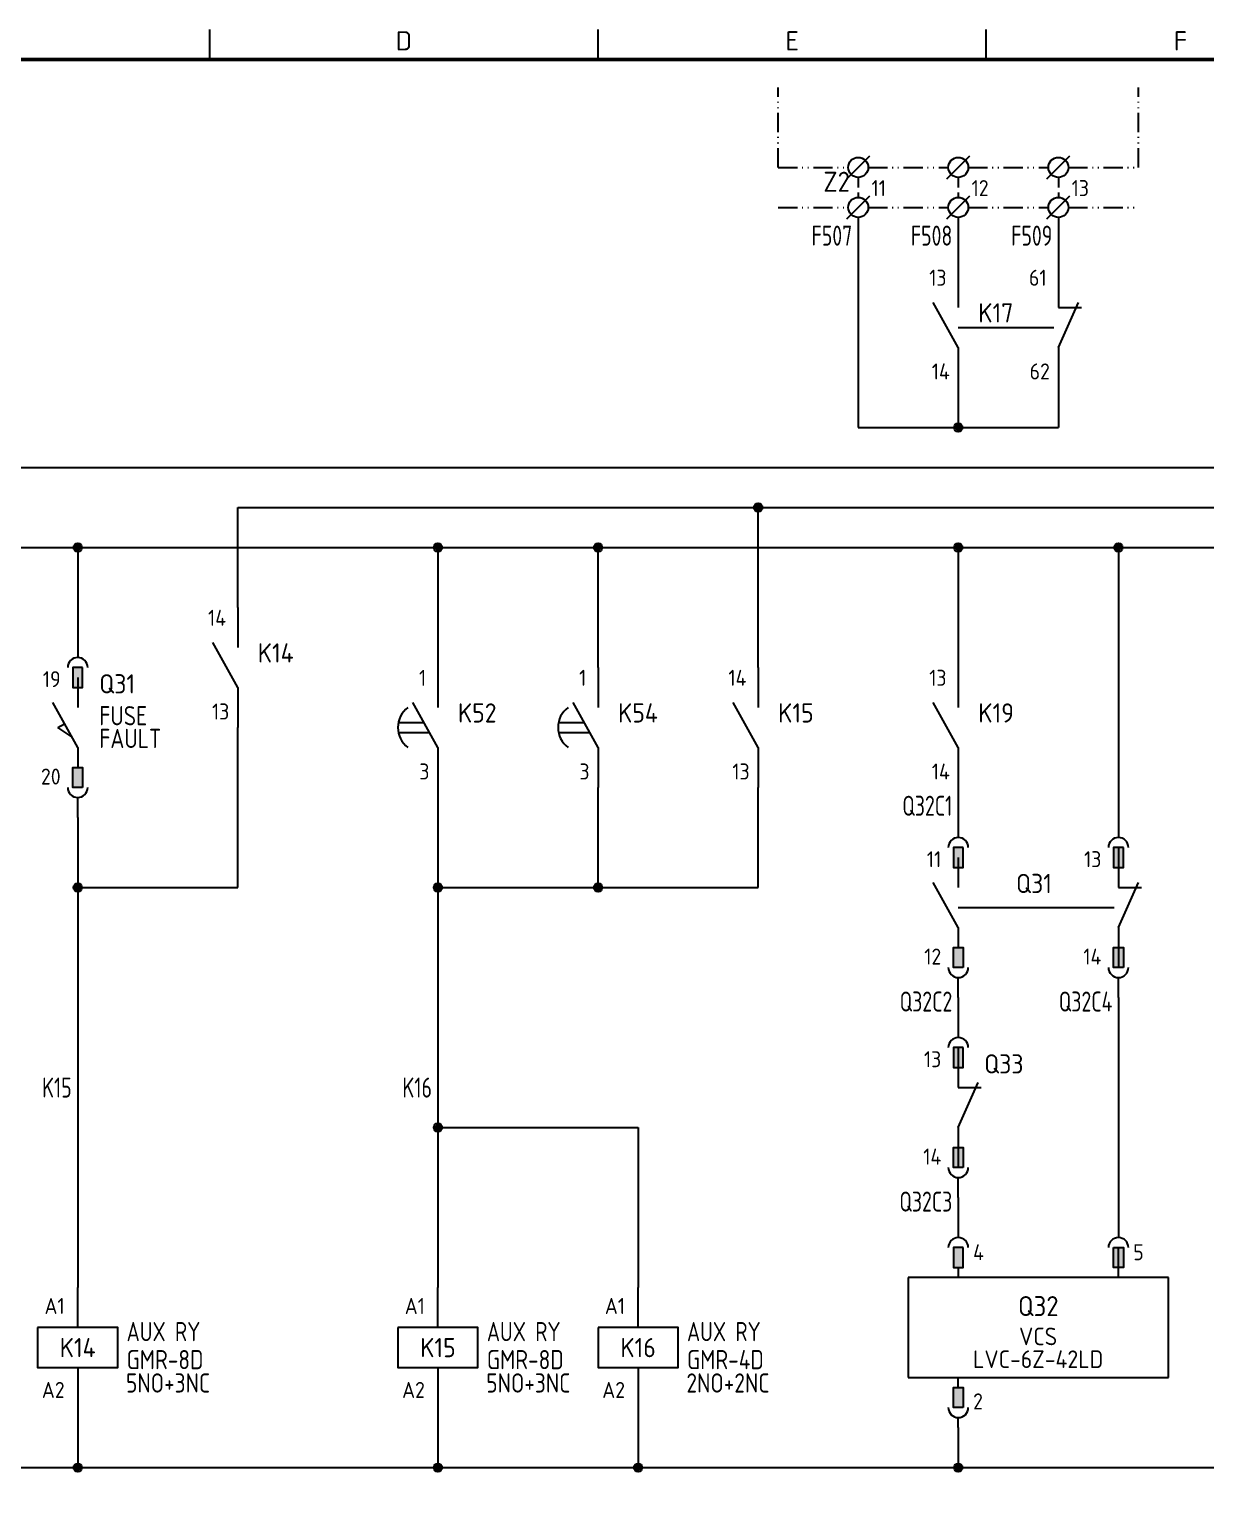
# Model space of a CAD drawing. Extents: x 0 to 556, y 1 to 306.
# Drawn here: x 139 to 285.9, y 103.8 to 287.2 of the extents above; entities that cross this region are included whole.
import ezdxf
from ezdxf.enums import TextEntityAlignment as Align

# ---------------------------------------------------------------- set-up
doc = ezdxf.new("R2010")
doc.units = 0
doc.linetypes.add('ACAD_ISO12W100', pattern=[21, 12, -3, 0, -3, 0, -3])
doc.linetypes.add('HIDDEN', pattern=[0.375, 0.25, -0.125])
for name, color, linetype in [('LINK', 7, 'Continuous'), ('MISC', 7, 'Continuous'), ('Sheet Line', 3, 'Continuous'), ('Sheet Text', 2, 'Continuous'), ('SYMS', 7, 'Continuous'), ('TAGS', 7, 'Continuous'), ('TERMS', 7, 'Continuous'), ('WIRE_YELLOW', 2, 'Continuous'), ('WIREFIXED', 7, 'Continuous')]:
    doc.layers.add(name, color=color, linetype=linetype)
doc.layers.add('Sheet Out Line', color=2, linetype='Continuous', lineweight=50)
doc.styles.add('WD', font='ISOCP2.shx')
doc.styles.add('WD_IEC', font='ISOCP2.shx', dxfattribs={"width": 1.1, "height": 2.4, "bigfont": 'whgtxt.shx'})

# ---------------------------------------------------------------- blocks, each defined once
blk = doc.blocks.new('LSSA3')
at = {"layer": 'Sheet Line'}
for p, q in [((161.5, 283.5), (161.5, 287.25)), ((210, 283.5), (210, 287.25)), ((258.5, 283.5), (258.5, 287.25))]:
    blk.add_line(p, q, dxfattribs=at)
at = {"layer": 'Sheet Out Line'}
blk.add_lwpolyline([(16, 6.5), (404, 6.5), (404, 283.5), (16, 283.5)], close=True, dxfattribs=at)
at = {"style": 'WD_IEC', "width": 1.1}
for tag, height, p in [('DESC4', 2.4, (57.5, 39.5)), ('CUSTOMERS31', 3.8, (219, 38)), ('TITLE1', 3.6, (333, 37.5)), ('CUSTOMERS21', 3.8, (219, 35.25)), ('DESC3', 2.4, (57.5, 33.5)), ('CUSTOMERS32', 3.8, (219, 32.5)), ('TITLE2', 3.6, (333, 32.5)), ('CUSTOMERS22', 3.8, (219, 29.75)), ('RN', 3.5, (398, 28.75)), ('DESC2', 2.4, (57.5, 27.5)), ('CUSTOMERS33', 3.8, (219, 27)), ('TITLE3', 3.6, (333, 27.5)), ('DESC1', 2.4, (57.5, 21.5)), ('WORKNO', 3.5, (365.5, 18.5)), ('FILE', 2.4, (314, 18.5)), ('DESC0', 2.4, (57.5, 15.5)), ('SHN', 2.4, (395, 12)), ('TSH', 2.4, (401, 9))]:
    blk.add_attdef(tag, text='', height=height, dxfattribs=at).set_placement(p, align=Align.MIDDLE_CENTER)
at = {"style": 'WD_IEC'}
for tag, p in [('DATE4', (96.5, 39.5)), ('DRWN4', (111.5, 39.5)), ('DSGN4', (126.5, 39.5)), ('CHKD4', (141.5, 39.5)), ('APPD4', (156.5, 39.5)), ('DATE3', (96.5, 33.5)), ('DRWN3', (111.5, 33.5)), ('DSGN3', (126.5, 33.5)), ('CHKD3', (141.5, 33.5)), ('APPD3', (156.5, 33.5)), ('DATE2', (96.5, 27.5)), ('DRWN2', (111.5, 27.5)), ('DSGN2', (126.5, 27.5)), ('CHKD2', (141.5, 27.5)), ('APPD2', (156.5, 27.5)), ('DATE1', (96.5, 21.5)), ('DRWN1', (111.5, 21.5)), ('DSGN1', (126.5, 21.5)), ('CHKD1', (141.5, 21.5)), ('APPD1', (156.5, 21.5)), ('DATE0', (96.5, 15.5)), ('DRWN0', (111.5, 15.5)), ('DSGN0', (126.5, 15.5)), ('CHKD0', (141.5, 15.5)), ('APPD0', (156.5, 15.5))]:
    blk.add_attdef(tag, text='', height=2.4, dxfattribs=at).set_placement(p, align=Align.MIDDLE_CENTER)
at = {"style": 'WD_IEC', "width": 1.1}
for tag, p in [('DWG1ST', (345, 10.5)), ('DWGNO', (373.49, 10.5))]:
    blk.add_attdef(tag, text='', height=3.5, dxfattribs=at).set_placement(p, align=Align.MIDDLE_LEFT)
at = {"style": 'WD_IEC', "width": 1.1, "flags": 9}
blk.add_attdef('WD_TB', (0, 0), '', height=2.4, dxfattribs=at)
at = {"layer": 'Sheet Text', "style": 'WD_IEC', "width": 1.1}
for s, p in [('D', (185.75, 284.62)), ('E', (234.25, 284.62)), ('F', (282.75, 284.62))]:
    blk.add_text(s, height=2.4, dxfattribs=at).set_placement(p, align=Align.CENTER)
blk = doc.blocks.new('VA21_VCSQ2')
for p, q in [((0, 0), (0, -1.25)), ((20, 0), (20, -1.25)), ((20, -6.25), (20, -2.5)), ((0, -5), (0, -6.25)), ((26.25, -6.25), (-6.25, -6.25)), ((-6.25, -6.25), (-6.25, -18.75)), ((0, -6.25), (0, -6.25)), ((26.25, -18.75), (26.25, -6.25)), ((-6.25, -10.01), (-6.25, -10.01)), ((-6.25, -18.75), (26.25, -18.75)), ((0, -18.75), (0, -18.75)), ((0, -20), (0, -18.75)), ((0, -25), (0, -23.75))]:
    blk.add_line(p, q)
for points in [[(0.62, -2.5), (-0.62, -2.5), (-0.62, -5), (0.62, -5)], [(19.38, -2.5), (20.62, -2.5), (20.62, -5), (19.38, -5)], [(0.62, -22.5), (-0.62, -22.5), (-0.62, -20), (0.62, -20)]]:
    blk.add_lwpolyline(points, close=True)
for centre, start, end in [((0, -2.5), 0, 180), ((20, -2.5), 0, 180), ((0, -22.5), 180, 0)]:
    blk.add_arc(centre, 1.25, start, end)
for points in [[(0.62, -5), (0.62, -2.5), (-0.62, -5), (-0.62, -2.5)], [(19.38, -5), (19.38, -2.5), (20.62, -5), (20.62, -2.5)], [(0.62, -20), (0.62, -22.5), (-0.62, -20), (-0.62, -22.5)]]:
    blk.add_solid(points)
at = {"flags": 1}
for tag, p, height, style in [('X2TERM01', (0, 0), 0.08, 'WD'), ('X2TERM03', (20, 0), 0.08, 'WD'), ('CAT', (26.86, -9.24), 1, 'WD_IEC'), ('FAMILY', (26.85, -10.78), 1, 'WD_IEC'), ('CATDESC', (26.85, -12.28), 1, 'WD_IEC'), ('MFG', (26.9, -13.57), 1, 'WD_IEC'), ('ASSYCODE', (26.79, -14.93), 1, 'WD_IEC'), ('RATING10', (26.79, -16.3), 1, 'WD_IEC'), ('RATING1', (26.79, -17.67), 1, 'WD_IEC'), ('RATING2', (26.79, -19.04), 1, 'WD_IEC'), ('X8TERM02', (0, -25), 0.08, 'WD')]:
    blk.add_attdef(tag, p, '', height=height, dxfattribs=dict(at, style=style))
at = {"linetype": 'Continuous', "style": 'WD'}
for tag, p in [('TERM01', (1.85, -3.08)), ('TERM03', (21.85, -3.08)), ('TERM02', (1.85, -21.72))]:
    blk.add_attdef(tag, text='', height=2, dxfattribs=at).set_placement(p, align=Align.MIDDLE_LEFT)
at = {"style": 'WD_IEC', "flags": 1}
for tag, p in [('LOC', (26.95, -7.35)), ('INST', (26.98, -6.05))]:
    blk.add_attdef(tag, text='', height=1, dxfattribs=at).set_placement(p, align=Align.MIDDLE_LEFT)
at = {"style": 'WD_IEC'}
for tag, height, p in [('TAG1', 2.5, (9.99, -9.81)), ('RATING12', 2.2, (9.97, -13.6)), ('RATING11', 2.2, (9.97, -16.45))]:
    blk.add_attdef(tag, text='', height=height, dxfattribs=at).set_placement(p, align=Align.MIDDLE_CENTER)
at = {"lineweight": 9, "style": 'WD_IEC'}
for tag, p in [('NO', (-4.31, -38.19)), ('NC', (-4.31, -41.69))]:
    blk.add_attdef(tag, text='', height=2.5, dxfattribs=at).set_placement(p, align=Align.TOP_RIGHT)
for tag, p in [('XREFNO', (-2.81, -38.19)), ('XREFNC', (-2.81, -41.69))]:
    blk.add_attdef(tag, text='', height=2.5, dxfattribs=at).set_placement(p, align=Align.TOP_LEFT)
blk = doc.blocks.new('WDDOT')
for radius in [0.529, 0.33, 0.164]:
    blk.add_circle((0, 0), radius)
blk = doc.blocks.new('VA221_PFCHECKER2')
for p, q in [((0, 11.25), (0, 8.75)), ((0, 6.25), (0, 2.5)), ((0, -2.5), (-3.12, 3.12)), ((-2.5, 0), (-1.65, 0.47)), ((-0.74, -1.18), (-2.5, 0)), ((0, -2.5), (0, -5)), ((0, -11.25), (0, -8.75))]:
    blk.add_line(p, q)
for points in [[(0.62, 7.5), (-0.62, 7.5), (-0.62, 5), (0.62, 5)], [(0.62, -7.5), (-0.62, -7.5), (-0.62, -5), (0.62, -5)]]:
    blk.add_lwpolyline(points, close=True)
for centre, start, end in [((0, 7.5), 0, 180), ((0, -7.5), 180, 0)]:
    blk.add_arc(centre, 1.25, start, end)
for points in [[(0.62, 5), (0.62, 7.5), (-0.62, 5), (-0.62, 7.5)], [(0.62, -5), (0.62, -7.5), (-0.62, -5), (-0.62, -7.5)]]:
    blk.add_solid(points)
at = {"flags": 1}
for tag, p, height, style in [('X2TERM01', (0, 11.25), 0.08, 'WD'), ('X1LINK', (0, 0), 0.32, 'WD_IEC'), ('X8TERM02', (0, -11.25), 0.08, 'WD')]:
    blk.add_attdef(tag, p, '', height=height, dxfattribs=dict(at, style=style))
at = {"style": 'WD_IEC'}
for tag, p in [('TERM01', (-2.13, 5.04)), ('TERM02', (-2.13, -7.13))]:
    blk.add_attdef(tag, text='', height=2, dxfattribs=at).set_placement(p, align=Align.RIGHT)
blk.add_attdef('TAG2', text='', height=2.4, dxfattribs=at).set_placement((2.69, 5.46), align=Align.MIDDLE_LEFT)
at = {"style": 'WD_IEC', "width": 0.9}
for tag, p in [('TEXT1', (2.69, 1.47)), ('TEXT2', (2.69, -1.37))]:
    blk.add_attdef(tag, text='', height=2.4, dxfattribs=at).set_placement(p, align=Align.MIDDLE_LEFT)
at = {"style": 'WD_IEC', "flags": 1}
blk.add_attdef('XREF', text='', height=1.8, dxfattribs=at).set_placement((2.69, -3.73), align=Align.MIDDLE_LEFT)
for tag, p in [('INST', (-2.37, -9.97)), ('LOC', (-2.4, -11.27)), ('FAMILY', (-2.27, -12.66)), ('PINLIST_TYPE', (-2.27, -13.9))]:
    blk.add_attdef(tag, text='', height=1, dxfattribs=at).set_placement(p, align=Align.RIGHT)
blk = doc.blocks.new('VJ11_AUXRY_Q1')
for p, q in [((0, 2.5), (0, 7.5)), ((0, -2.5), (0, -7.5))]:
    blk.add_line(p, q)
blk.add_lwpolyline([(-5, 2.5), (-5, -2.5), (5, -2.5), (5, 2.5)], close=True)
at = {"style": 'WD_IEC', "flags": 1}
for tag, p, height in [('X2TERM01', (0, 7.5), 0.32), ('X4LINK', (-5, 0), 0.32), ('X1LINK', (5, 0), 0.32), ('INST', (2.17, -4.46), 1), ('LOC', (2.14, -5.76), 1), ('X8TERM02', (0, -7.5), 0.32), ('FAMILY', (2.27, -7.15), 1), ('CAT', (2.31, -9.98), 1), ('MFG', (2.34, -8.68), 1), ('ASSYCODE', (2.25, -11.11), 1), ('WDTAGALT', (2.25, -12.35), 1), ('PEER_PINLIST', (2.25, -13.65), 1)]:
    blk.add_attdef(tag, p, '', height=height, dxfattribs=at)
at = {"style": 'WD_IEC'}
for tag, p in [('TERM01', (-1.63, 4.2)), ('TERM02', (-1.63, -6.29))]:
    blk.add_attdef(tag, text='', height=2, dxfattribs=at).set_placement(p, align=Align.RIGHT)
for tag, p, width in [('RATING12', (6.11, 0.8), 0.85), ('RATING11', (6.11, -2.7), 0.9), ('RATING1', (6.04, -5.62), 0.9)]:
    blk.add_attdef(tag, p, '', height=2.4, dxfattribs=dict(at, width=width))
blk.add_attdef('TAG1', text='', height=2.4, dxfattribs=at).set_placement((0, 0), align=Align.MIDDLE_CENTER)
at = {"lineweight": 9, "style": 'WD_IEC'}
for tag, p in [('NO', (-5.5, -16.5)), ('NC', (-5.5, -20))]:
    blk.add_attdef(tag, text='', height=2.5, dxfattribs=at).set_placement(p, align=Align.TOP_RIGHT)
for tag, p in [('XREFNO', (-4, -16.5)), ('XREFNC', (-4, -20))]:
    blk.add_attdef(tag, text='', height=2.5, dxfattribs=at).set_placement(p, align=Align.TOP_LEFT)
blk = doc.blocks.new('VJ321_TIMER1')
for p, q in [((0, 7.5), (0, 2.5)), ((0, -2.5), (-3.12, 3.12)), ((-4.94, 0.62), (-1.74, 0.62)), ((-4.94, -0.62), (-1.04, -0.62)), ((0, -2.5), (0, -7.5))]:
    blk.add_line(p, q)
blk.add_arc((-1.88, 0), 3.12, 126.8699, 233.1301)
at = {"style": 'WD_IEC', "flags": 1}
for tag, p in [('X2TERM01', (0, 7.5)), ('X4LINK', (-5.75, 0)), ('X1LINK', (-0.5, 0)), ('X8TERM02', (0, -7.5))]:
    blk.add_attdef(tag, p, '', height=0.32, dxfattribs=at)
at = {"linetype": 'Continuous', "style": 'WD_IEC'}
for tag, p in [('TERM01', (-1.47, 5.21)), ('TERM02', (-1.06, -6.5))]:
    blk.add_attdef(tag, text='', height=2, dxfattribs=at).set_placement(p, align=Align.RIGHT)
at = {"style": 'WD', "flags": 1}
for tag, p in [('INST', (-7.16, 1.33)), ('LOC', (-7.26, -0.03)), ('FAMILY', (-7.22, -2.55)), ('XREF', (-7.24, -1.29)), ('CONTACT', (-7.29, -3.89))]:
    blk.add_attdef(tag, text='', height=1, dxfattribs=at).set_placement(p, align=Align.RIGHT)
at = {"style": 'WD_IEC'}
for tag, p in [('TAG2', (2.5, 0.62)), ('TEXT1', (2.5, -2.89)), ('TEXT2', (2.5, -6.09))]:
    blk.add_attdef(tag, p, '', height=2.4, dxfattribs=at)
blk = doc.blocks.new('VB421_AUXCONTACT1')
for p, q in [((0, 7.5), (0, 2.5)), ((0, -2.5), (-3.12, 3.12)), ((0, -2.5), (0, -7.5))]:
    blk.add_line(p, q)
at = {"style": 'WD_IEC', "flags": 1}
for tag, p, height in [('X2TERM01', (0, 7.5), 0.34), ('X4LINK', (-2.75, 0), 0.32), ('X1LINK', (0, 0), 0.34), ('X8TERM02', (0, -7.5), 0.34)]:
    blk.add_attdef(tag, p, '', height=height, dxfattribs=at)
at = {"linetype": 'Continuous', "style": 'WD_IEC'}
for tag, p in [('TERM01', (-1.47, 5.21)), ('TERM02', (-1.06, -6.5))]:
    blk.add_attdef(tag, text='', height=2, dxfattribs=at).set_placement(p, align=Align.RIGHT)
at = {"style": 'WD_IEC'}
for tag, p in [('TAG2', (2.5, 0.62)), ('TEXT1', (2.5, -2.89)), ('TEXT2', (2.5, -6.09))]:
    blk.add_attdef(tag, p, '', height=2.4, dxfattribs=at)
for tag, p in [('INST', (-2.43, -9.12)), ('LOC', (-2.58, -10.73))]:
    blk.add_attdef(tag, text='', height=1, dxfattribs=at).set_placement(p, align=Align.RIGHT)
at = {"style": 'WD_IEC', "flags": 1}
for tag, p in [('FAMILY', (-2.53, -13.64)), ('XREF', (-2.58, -12.19)), ('CONTACT', (-2.6, -15.24))]:
    blk.add_attdef(tag, text='', height=1, dxfattribs=at).set_placement(p, align=Align.RIGHT)
blk = doc.blocks.new('WD_WNV')
at = {"linetype": 'Continuous', "style": 'WD_IEC', "width": 0.8}
blk.add_attdef('WIRENO', text='', height=2.5, rotation=90, dxfattribs=at).set_placement((-0.75, 0), align=Align.CENTER)
at = {"style": 'WD_IEC', "flags": 1}
for tag, p in [('W08USER', (-1, 0.375)), ('W04USER', (-1, 0.875)), ('W05USER', (-1, 0.75)), ('W09USER', (-1, 0.25)), ('W03USER', (-1, 1)), ('W06USER', (-1, 0.625)), ('W07USER', (-1, 0.5)), ('W02USER', (-1, 1.125)), ('W01USER', (-1, 1.25)), ('W10USER', (-1, 0.125))]:
    blk.add_attdef(tag, text='', height=0.08, dxfattribs=at).set_placement(p, align=Align.CENTER)
blk = doc.blocks.new('HT0_TB1')
blk.add_circle((0, 0), 1.25)
at = {"layer": 'SYMS'}
blk.add_line((-1.44, -1.44), (1.44, 1.44), dxfattribs=at)
at = {"flags": 1}
for tag, p, height, style in [('X4LINK', (-1.25, 0), 0.01, 'WD'), ('X4TERM01', (-1.25, 0), 0.25, 'WD_IEC'), ('X2TERM01', (0, 1.25), 0.25, 'WD_IEC'), ('X1LINK', (1.25, 0), 0.01, 'WD'), ('X1TERM01', (1.25, 0), 0.25, 'WD_IEC'), ('X8TERM01', (0, -1.25), 0.25, 'WD_IEC')]:
    blk.add_attdef(tag, p, '', height=height, dxfattribs=dict(at, style=style))
blk = doc.blocks.new('HT0W_TB1')
blk.add_circle((0, 0), 1.25)
at = {"layer": 'SYMS'}
blk.add_line((-1.44, -1.44), (1.44, 1.44), dxfattribs=at)
at = {"style": 'WD_IEC', "flags": 1}
for tag, p in [('INST', (-1.04, 7.87)), ('LOC', (-1.04, 4.87))]:
    blk.add_attdef(tag, text='', height=2.5, dxfattribs=at).set_placement(p, align=Align.BOTTOM_RIGHT)
at = {"style": 'WD_IEC'}
blk.add_attdef('TAGSTRIP', text='', height=2.5, dxfattribs=at).set_placement((-1.04, 1.87), align=Align.BOTTOM_RIGHT)
blk.add_attdef('TERM01', text='', height=2, dxfattribs=at).set_placement((1.66, 0.81), align=Align.BOTTOM_LEFT)
at = {"flags": 1}
for tag, p, height, style in [('X4LINK', (-1.25, 0), 0.01, 'WD'), ('X4TERM01', (-1.25, 0), 0.25, 'WD_IEC'), ('STRIPSEQ', (-0.02, -0.02), 0.025, 'WD_IEC'), ('X2TERM01', (0, 1.25), 0.25, 'WD_IEC'), ('X1LINK', (1.25, 0), 0.01, 'WD'), ('X1TERM01', (1.25, 0), 0.25, 'WD_IEC'), ('LINKTERM', (-0.02, -0.06), 0.025, 'WD_IEC'), ('X8TERM01', (0, -1.25), 0.25, 'WD_IEC')]:
    blk.add_attdef(tag, p, '', height=height, dxfattribs=dict(at, style=style))
at = {"style": 'WD_IEC', "flags": 1}
for tag, height, p in [('CAT', 1, (-1.95, -2.37)), ('MFG', 1, (-2.09, -3.63)), ('ASSYCODE', 1, (-2.04, -4.92)), ('DESC1', 2, (-1.78, -7.62)), ('DESC2', 2, (-1.78, -10.06)), ('DESC3', 2, (-1.78, -12.55))]:
    blk.add_attdef(tag, text='', height=height, dxfattribs=at).set_placement(p, align=Align.RIGHT)
blk = doc.blocks.new('VB422_AUXCONTACT1')
for p, q in [((0, 7.5), (0, 2.5)), ((0, -2.5), (2.5, 3.12)), ((0, 2.5), (2.87, 2.5)), ((0, -2.5), (0, -7.5))]:
    blk.add_line(p, q)
at = {"style": 'WD_IEC', "flags": 1}
for tag, p, height in [('X2TERM01', (0, 7.5), 0.34), ('X4LINK', (-0.55, 0), 0.32), ('X1LINK', (1.92, 0), 0.32), ('X8TERM02', (0, -7.5), 0.34)]:
    blk.add_attdef(tag, p, '', height=height, dxfattribs=at)
at = {"linetype": 'Continuous', "style": 'WD_IEC'}
for tag, p in [('TERM01', (-1.47, 5.21)), ('TERM02', (-1.06, -6.5))]:
    blk.add_attdef(tag, text='', height=2, dxfattribs=at).set_placement(p, align=Align.RIGHT)
at = {"style": 'WD_IEC'}
for tag, p in [('TAG2', (4.38, 0.62)), ('TEXT1', (4.38, -2.89)), ('TEXT2', (4.38, -6.09))]:
    blk.add_attdef(tag, p, '', height=2.4, dxfattribs=at)
for tag, p in [('INST', (-2.43, -9.12)), ('LOC', (-2.58, -10.73))]:
    blk.add_attdef(tag, text='', height=1, dxfattribs=at).set_placement(p, align=Align.RIGHT)
at = {"style": 'WD_IEC', "flags": 1}
for tag, p in [('FAMILY', (-2.53, -13.64)), ('XREF', (-2.58, -12.19)), ('CONTACT', (-2.6, -15.24))]:
    blk.add_attdef(tag, text='', height=1, dxfattribs=at).set_placement(p, align=Align.RIGHT)
blk = doc.blocks.new('VA121_AUXCONTACT')
for p, q in [((0, 11.25), (0, 8.75)), ((0, 6.25), (0, 2.5)), ((0, -2.5), (-3.12, 3.12)), ((0, -2.5), (0, -5)), ((0, -11.25), (0, -8.75))]:
    blk.add_line(p, q)
for points in [[(0.62, 7.5), (-0.62, 7.5), (-0.62, 5), (0.62, 5)], [(0.62, -7.5), (-0.62, -7.5), (-0.62, -5), (0.62, -5)]]:
    blk.add_lwpolyline(points, close=True)
for centre, start, end in [((0, 7.5), 0, 180), ((0, -7.5), 180, 0)]:
    blk.add_arc(centre, 1.25, start, end)
for points in [[(0.62, 5), (0.62, 7.5), (-0.62, 5), (-0.62, 7.5)], [(0.62, -5), (0.62, -7.5), (-0.62, -5), (-0.62, -7.5)]]:
    blk.add_solid(points)
at = {"flags": 1}
for tag, p, height, style in [('X2TERM01', (0, 11.25), 0.08, 'WD'), ('X4LINK', (-2.42, 0), 0.32, 'WD_IEC'), ('X1LINK', (0, 0), 0.32, 'WD_IEC'), ('X8TERM02', (0, -11.25), 0.08, 'WD')]:
    blk.add_attdef(tag, p, '', height=height, dxfattribs=dict(at, style=style))
at = {"style": 'WD_IEC'}
for tag, p in [('TERM01', (-2.13, 5.04)), ('TERM02', (-2.13, -7.13))]:
    blk.add_attdef(tag, text='', height=2, dxfattribs=at).set_placement(p, align=Align.RIGHT)
for tag, p in [('TAG2', (2.69, 5.46)), ('TEXT1', (2.69, 1.42)), ('TEXT2', (2.69, -1.5))]:
    blk.add_attdef(tag, text='', height=2.4, dxfattribs=at).set_placement(p, align=Align.MIDDLE_LEFT)
at = {"style": 'WD_IEC', "flags": 1}
blk.add_attdef('XREF', text='', height=1.8, dxfattribs=at).set_placement((2.69, -3.96), align=Align.MIDDLE_LEFT)
for tag, p in [('INST', (-2.37, -9.97)), ('LOC', (-2.4, -11.27)), ('FAMILY', (-2.27, -12.66)), ('CONTACT', (-2.27, -14))]:
    blk.add_attdef(tag, text='', height=1, dxfattribs=at).set_placement(p, align=Align.RIGHT)
blk = doc.blocks.new('VA122_AUXCONTACT')
for p, q in [((0, 11.25), (0, 8.75)), ((0, 7.5), (0, 2.5)), ((0, -2.5), (2.5, 3.12)), ((0, 2.5), (2.87, 2.5)), ((0, -2.5), (0, -7.5)), ((0, -11.25), (0, -8.75))]:
    blk.add_line(p, q)
for points in [[(0.62, 7.5), (-0.62, 7.5), (-0.62, 5), (0.62, 5)], [(0.62, -7.5), (-0.62, -7.5), (-0.62, -5), (0.62, -5)]]:
    blk.add_lwpolyline(points, close=True)
for centre, start, end in [((0, 7.5), 0, 180), ((0, -7.5), 180, 0)]:
    blk.add_arc(centre, 1.25, start, end)
for points in [[(0.62, 5), (0.62, 7.5), (-0.62, 5), (-0.62, 7.5)], [(0.62, -5), (0.62, -7.5), (-0.62, -5), (-0.62, -7.5)]]:
    blk.add_solid(points)
at = {"flags": 1}
for tag, p, height, style in [('X2TERM01', (0, 11.25), 0.08, 'WD'), ('X4LINK', (-0.55, 0), 0.32, 'WD_IEC'), ('X1LINK', (1.92, 0), 0.32, 'WD_IEC'), ('X8TERM02', (0, -11.25), 0.08, 'WD')]:
    blk.add_attdef(tag, p, '', height=height, dxfattribs=dict(at, style=style))
at = {"style": 'WD_IEC'}
for tag, p in [('TERM01', (-2.13, 5.04)), ('TERM02', (-2.13, -7.13))]:
    blk.add_attdef(tag, text='', height=2, dxfattribs=at).set_placement(p, align=Align.RIGHT)
for tag, p in [('TAG2', (3.23, 5.46)), ('TEXT1', (3.23, 1.42)), ('TEXT2', (3.23, -1.5))]:
    blk.add_attdef(tag, text='', height=2.4, dxfattribs=at).set_placement(p, align=Align.MIDDLE_LEFT)
at = {"style": 'WD_IEC', "flags": 1}
blk.add_attdef('XREF', text='', height=1.8, dxfattribs=at).set_placement((3.23, -3.96), align=Align.MIDDLE_LEFT)
for tag, p in [('INST', (-2.37, -9.97)), ('LOC', (-2.4, -11.27)), ('FAMILY', (-2.27, -12.66)), ('CONTACT', (-2.27, -14))]:
    blk.add_attdef(tag, text='', height=1, dxfattribs=at).set_placement(p, align=Align.RIGHT)

msp = doc.modelspace()

# ---------------------------------------------------------------- linework, layer by layer
at = {"linetype": 'ACAD_ISO12W100', "ltscale": 0.2}
for p, q in [((232.5, 270), (232.5, 280)), ((277.5, 270), (277.5, 280)), ((232.5, 270), (241.25, 270)), ((243.75, 270), (253.75, 270)), ((256.25, 270), (266.25, 270)), ((268.75, 270), (277.5, 270)), ((232.5, 265), (241.25, 265)), ((243.75, 265), (253.75, 265)), ((256.25, 265), (266.25, 265)), ((268.75, 265), (277.5, 265))]:
    msp.add_line(p, q, dxfattribs=at)
at = {"linetype": 'HIDDEN', "ltscale": 5}
for p, q in [((242.5, 268.75), (242.5, 266.25)), ((255, 268.75), (255, 266.25)), ((267.5, 268.75), (267.5, 266.25))]:
    msp.add_line(p, q, dxfattribs=at)
at = {"layer": 'LINK'}
for points in [[(255, 250), (266.95, 250)], [(255, 177.5), (274.45, 177.5)]]:
    msp.add_lwpolyline(points, dxfattribs=at)
at = {"layer": 'WIRE_YELLOW', "linetype": 'Continuous'}
for p, q in [((242.5, 263.75), (242.5, 237.5)), ((255, 263.75), (255, 257.5)), ((267.5, 263.75), (267.5, 257.5)), ((255, 242.5), (255, 237.5)), ((267.5, 242.5), (267.5, 237.5)), ((242.5, 237.5), (267.5, 237.5)), ((130, 232.5), (390, 232.5)), ((165, 215), (165, 227.5)), ((165, 227.5), (236.25, 227.5)), ((230, 207.5), (230, 227.5)), ((236.25, 227.5), (236.25, 227.5)), ((236.25, 227.5), (392.5, 227.5)), ((27.5, 222.5), (390, 222.5)), ((145, 222.5), (145, 211.25)), ((190, 222.5), (190, 207.5)), ((210, 207.5), (210, 222.5)), ((255, 222.5), (255, 207.5)), ((275, 222.5), (275, 188.75)), ((165, 180), (165, 200)), ((190, 192.5), (190, 130)), ((210, 180), (210, 192.5)), ((230, 180), (230, 192.5)), ((255, 192.5), (255, 188.75)), ((145, 188.75), (145, 130)), ((145, 180), (165, 180)), ((190, 180), (230, 180)), ((255, 166.25), (255, 163.75)), ((275, 166.25), (275, 137.5)), ((190, 150), (215, 150)), ((215, 150), (215, 130)), ((255, 141.25), (255, 137.5)), ((145, 115), (145, 107.5)), ((190, 115), (190, 107.5)), ((215, 115), (215, 107.5)), ((255, 112.5), (255, 107.5)), ((27.5, 107.5), (390, 107.5))]:
    msp.add_line(p, q, dxfattribs=at)

# ---------------------------------------------------------------- block references
at = {"linetype": 'Continuous'}
msp.add_blockref('LSSA3', (0, 0), dxfattribs=at)
at = {"layer": 'SYMS', "color": 2, "linetype": 'Continuous'}
for p in [(242.5, 270), (255, 270), (267.5, 270)]:
    msp.add_blockref('HT0_TB1', p, dxfattribs=at)
at = {"layer": 'SYMS', "linetype": 'Continuous'}
ref = msp.add_blockref('HT0W_TB1', (242.5, 265), dxfattribs=at)
ref.add_attrib('TAGSTRIP', 'Z2', dxfattribs={"layer": 'TAGS', "height": 2.5, "style": 'WD_IEC'}).set_placement((241.46, 266.21), align=Align.BOTTOM_RIGHT)
ref.add_attrib('TERM01', '11', dxfattribs={"layer": 'TERMS', "height": 2, "style": 'WD_IEC'}).set_placement((244.16, 265.81), align=Align.BOTTOM_LEFT)
ref = msp.add_blockref('HT0W_TB1', (255, 265), dxfattribs=at)
ref.add_attrib('TERM01', '12', dxfattribs={"layer": 'TERMS', "height": 2, "style": 'WD_IEC'}).set_placement((256.66, 265.81), align=Align.BOTTOM_LEFT)
ref = msp.add_blockref('HT0W_TB1', (267.5, 265), dxfattribs=at)
ref.add_attrib('TERM01', '13', dxfattribs={"layer": 'TERMS', "height": 2, "style": 'WD_IEC'}).set_placement((269.16, 265.81), align=Align.BOTTOM_LEFT)
ref = msp.add_blockref('VB421_AUXCONTACT1', (255, 250), dxfattribs=at)
ref.add_attrib('TERM02', '14', dxfattribs={"layer": 'TERMS', "linetype": 'Continuous', "height": 2, "style": 'WD_IEC'}).set_placement((253.94, 243.5), align=Align.RIGHT)
ref.add_attrib('TERM01', '13', dxfattribs={"layer": 'TERMS', "linetype": 'Continuous', "height": 2, "style": 'WD_IEC'}).set_placement((253.53, 255.21), align=Align.RIGHT)
ref.add_attrib('TAG2', 'K17', (257.5, 250.62), dxfattribs={"layer": 'TAGS', "height": 2.4, "style": 'WD_IEC'})
ref = msp.add_blockref('VB422_AUXCONTACT1', (267.5, 250), dxfattribs=at)
ref.add_attrib('TERM02', '62', dxfattribs={"layer": 'TERMS', "linetype": 'Continuous', "height": 2, "style": 'WD_IEC'}).set_placement((266.44, 243.5), align=Align.RIGHT)
ref.add_attrib('TERM01', '61', dxfattribs={"layer": 'TERMS', "linetype": 'Continuous', "height": 2, "style": 'WD_IEC'}).set_placement((266.03, 255.21), align=Align.RIGHT)
for p in [(255, 237.5), (230, 227.5), (145, 222.5), (190, 222.5), (210, 222.5), (255, 222.5), (275, 222.5), (145, 180), (190, 180), (210, 180), (190, 150), (145, 107.5), (190, 107.5), (215, 107.5), (255, 107.5)]:
    msp.add_blockref('WDDOT', p, dxfattribs=at)
ref = msp.add_blockref('VB421_AUXCONTACT1', (165, 207.5), dxfattribs=at)
ref.add_attrib('TERM02', '13', dxfattribs={"layer": 'TERMS', "linetype": 'Continuous', "height": 2, "style": 'WD_IEC'}).set_placement((163.94, 201), align=Align.RIGHT)
ref.add_attrib('TERM01', '14', dxfattribs={"layer": 'TERMS', "linetype": 'Continuous', "height": 2, "style": 'WD_IEC'}).set_placement((163.53, 212.71), align=Align.RIGHT)
ref.add_attrib('TAG2', 'K14', (167.5, 208.12), dxfattribs={"layer": 'TAGS', "height": 2.4, "style": 'WD_IEC'})
ref = msp.add_blockref('VA221_PFCHECKER2', (145, 200), dxfattribs=at)
ref.add_attrib('TEXT2', 'FAULT', dxfattribs={"layer": 'MISC', "height": 2.4, "style": 'WD_IEC', "width": 0.9}).set_placement((147.69, 198.63), align=Align.MIDDLE_LEFT)
ref.add_attrib('TERM02', '20', dxfattribs={"layer": 'TERMS', "height": 2, "style": 'WD_IEC'}).set_placement((142.87, 192.87), align=Align.RIGHT)
ref.add_attrib('TERM01', '19', dxfattribs={"layer": 'TERMS', "height": 2, "style": 'WD_IEC'}).set_placement((142.87, 205.04), align=Align.RIGHT)
ref.add_attrib('TAG2', 'Q31', dxfattribs={"layer": 'TAGS', "height": 2.4, "style": 'WD_IEC'}).set_placement((147.69, 205.46), align=Align.MIDDLE_LEFT)
ref.add_attrib('TEXT1', 'FUSE', dxfattribs={"layer": 'MISC', "height": 2.4, "style": 'WD_IEC', "width": 0.9}).set_placement((147.69, 201.47), align=Align.MIDDLE_LEFT)
ref = msp.add_blockref('VJ321_TIMER1', (190, 200), dxfattribs=at)
ref.add_attrib('TERM02', '3', dxfattribs={"layer": 'TERMS', "linetype": 'Continuous', "height": 2, "style": 'WD_IEC'}).set_placement((188.94, 193.5), align=Align.RIGHT)
ref.add_attrib('TERM01', '1', dxfattribs={"layer": 'TERMS', "linetype": 'Continuous', "height": 2, "style": 'WD_IEC'}).set_placement((188.53, 205.21), align=Align.RIGHT)
ref.add_attrib('TAG2', 'K52', (192.5, 200.62), dxfattribs={"layer": 'TAGS', "height": 2.4, "style": 'WD_IEC'})
ref = msp.add_blockref('VJ321_TIMER1', (210, 200), dxfattribs=at)
ref.add_attrib('TERM02', '3', dxfattribs={"layer": 'TERMS', "linetype": 'Continuous', "height": 2, "style": 'WD_IEC'}).set_placement((208.94, 193.5), align=Align.RIGHT)
ref.add_attrib('TERM01', '1', dxfattribs={"layer": 'TERMS', "linetype": 'Continuous', "height": 2, "style": 'WD_IEC'}).set_placement((208.53, 205.21), align=Align.RIGHT)
ref.add_attrib('TAG2', 'K54', (212.5, 200.62), dxfattribs={"layer": 'TAGS', "height": 2.4, "style": 'WD_IEC'})
ref = msp.add_blockref('VB421_AUXCONTACT1', (230, 200), dxfattribs=at)
ref.add_attrib('TERM02', '13', dxfattribs={"layer": 'TERMS', "linetype": 'Continuous', "height": 2, "style": 'WD_IEC'}).set_placement((228.94, 193.5), align=Align.RIGHT)
ref.add_attrib('TERM01', '14', dxfattribs={"layer": 'TERMS', "linetype": 'Continuous', "height": 2, "style": 'WD_IEC'}).set_placement((228.53, 205.21), align=Align.RIGHT)
ref.add_attrib('TAG2', 'K15', (232.5, 200.62), dxfattribs={"layer": 'TAGS', "height": 2.4, "style": 'WD_IEC'})
ref = msp.add_blockref('VB421_AUXCONTACT1', (255, 200), dxfattribs=at)
ref.add_attrib('TERM02', '14', dxfattribs={"layer": 'TERMS', "linetype": 'Continuous', "height": 2, "style": 'WD_IEC'}).set_placement((253.94, 193.5), align=Align.RIGHT)
ref.add_attrib('TERM01', '13', dxfattribs={"layer": 'TERMS', "linetype": 'Continuous', "height": 2, "style": 'WD_IEC'}).set_placement((253.53, 205.21), align=Align.RIGHT)
ref.add_attrib('TAG2', 'K19', (257.5, 200.62), dxfattribs={"layer": 'TAGS', "height": 2.4, "style": 'WD_IEC'})
ref = msp.add_blockref('VA121_AUXCONTACT', (255, 177.5), dxfattribs=at)
ref.add_attrib('TERM02', '12', dxfattribs={"layer": 'TERMS', "height": 2, "style": 'WD_IEC'}).set_placement((252.87, 170.37), align=Align.RIGHT)
ref.add_attrib('TERM01', '11', dxfattribs={"layer": 'TERMS', "height": 2, "style": 'WD_IEC'}).set_placement((252.87, 182.54), align=Align.RIGHT)
ref.add_attrib('TAG2', 'Q31', dxfattribs={"layer": 'TAGS', "height": 2.4, "style": 'WD_IEC'}).set_placement((262.21, 180.51), align=Align.MIDDLE_LEFT)
ref = msp.add_blockref('VA122_AUXCONTACT', (275, 177.5), dxfattribs=at)
ref.add_attrib('TERM02', '14', dxfattribs={"layer": 'TERMS', "height": 2, "style": 'WD_IEC'}).set_placement((272.87, 170.37), align=Align.RIGHT)
ref.add_attrib('TERM01', '13', dxfattribs={"layer": 'TERMS', "height": 2, "style": 'WD_IEC'}).set_placement((272.87, 182.54), align=Align.RIGHT)
ref = msp.add_blockref('VA122_AUXCONTACT', (255, 152.5), dxfattribs=at)
ref.add_attrib('TERM02', '14', dxfattribs={"layer": 'TERMS', "height": 2, "style": 'WD_IEC'}).set_placement((252.87, 145.37), align=Align.RIGHT)
ref.add_attrib('TERM01', '13', dxfattribs={"layer": 'TERMS', "height": 2, "style": 'WD_IEC'}).set_placement((252.87, 157.54), align=Align.RIGHT)
ref.add_attrib('TAG2', 'Q33', dxfattribs={"layer": 'TAGS', "height": 2.4, "style": 'WD_IEC'}).set_placement((258.23, 157.96), align=Align.MIDDLE_LEFT)
ref = msp.add_blockref('VA21_VCSQ2', (255, 137.5), dxfattribs=at)
ref.add_attrib('TERM02', '2', dxfattribs={"layer": 'TERMS', "linetype": 'Continuous', "height": 2, "style": 'WD'}).set_placement((256.85, 115.78), align=Align.MIDDLE_LEFT)
ref.add_attrib('TERM03', '5', dxfattribs={"layer": 'TERMS', "linetype": 'Continuous', "height": 2, "style": 'WD'}).set_placement((276.85, 134.42), align=Align.MIDDLE_LEFT)
ref.add_attrib('TERM01', '4', dxfattribs={"layer": 'TERMS', "linetype": 'Continuous', "height": 2, "style": 'WD'}).set_placement((256.85, 134.42), align=Align.MIDDLE_LEFT)
ref.add_attrib('RATING11', 'LVC-6Z-42LD', dxfattribs={"layer": 'MISC', "height": 2.2, "style": 'WD_IEC'}).set_placement((264.97, 121.05), align=Align.MIDDLE_CENTER)
ref.add_attrib('RATING12', 'VCS', dxfattribs={"layer": 'MISC', "height": 2.2, "style": 'WD_IEC'}).set_placement((264.97, 123.9), align=Align.MIDDLE_CENTER)
ref.add_attrib('TAG1', 'Q32', dxfattribs={"layer": 'TAGS', "height": 2.5, "style": 'WD_IEC'}).set_placement((264.99, 127.69), align=Align.MIDDLE_CENTER)
ref = msp.add_blockref('VJ11_AUXRY_Q1', (145, 122.5), dxfattribs=at)
ref.add_attrib('RATING1', '5NO+3NC', (151.04, 116.88), dxfattribs={"layer": 'MISC', "height": 2.4, "style": 'WD_IEC', "width": 0.9})
ref.add_attrib('RATING11', 'GMR-8D', (151.11, 119.8), dxfattribs={"layer": 'MISC', "height": 2.4, "style": 'WD_IEC', "width": 0.9})
ref.add_attrib('RATING12', 'AUX RY', (151.11, 123.3), dxfattribs={"layer": 'MISC', "height": 2.4, "style": 'WD_IEC', "width": 0.85})
ref.add_attrib('TAG1', 'K14', dxfattribs={"layer": 'TAGS', "height": 2.4, "style": 'WD_IEC'}).set_placement((145, 122.5), align=Align.MIDDLE_CENTER)
ref.add_attrib('TERM02', 'A2', dxfattribs={"layer": 'TERMS', "height": 2, "style": 'WD_IEC'}).set_placement((143.37, 116.21), align=Align.RIGHT)
ref.add_attrib('TERM01', 'A1', dxfattribs={"layer": 'TERMS', "height": 2, "style": 'WD_IEC'}).set_placement((143.37, 126.7), align=Align.RIGHT)
ref = msp.add_blockref('VJ11_AUXRY_Q1', (190, 122.5), dxfattribs=at)
ref.add_attrib('RATING1', '5NO+3NC', (196.04, 116.88), dxfattribs={"layer": 'MISC', "height": 2.4, "style": 'WD_IEC', "width": 0.9})
ref.add_attrib('RATING11', 'GMR-8D', (196.11, 119.8), dxfattribs={"layer": 'MISC', "height": 2.4, "style": 'WD_IEC', "width": 0.9})
ref.add_attrib('RATING12', 'AUX RY', (196.11, 123.3), dxfattribs={"layer": 'MISC', "height": 2.4, "style": 'WD_IEC', "width": 0.85})
ref.add_attrib('TAG1', 'K15', dxfattribs={"layer": 'TAGS', "height": 2.4, "style": 'WD_IEC'}).set_placement((190, 122.5), align=Align.MIDDLE_CENTER)
ref.add_attrib('TERM02', 'A2', dxfattribs={"layer": 'TERMS', "height": 2, "style": 'WD_IEC'}).set_placement((188.37, 116.21), align=Align.RIGHT)
ref.add_attrib('TERM01', 'A1', dxfattribs={"layer": 'TERMS', "height": 2, "style": 'WD_IEC'}).set_placement((188.37, 126.7), align=Align.RIGHT)
ref = msp.add_blockref('VJ11_AUXRY_Q1', (215, 122.5), dxfattribs=at)
ref.add_attrib('RATING1', '2NO+2NC', (221.04, 116.88), dxfattribs={"layer": 'MISC', "height": 2.4, "style": 'WD_IEC', "width": 0.9})
ref.add_attrib('RATING11', 'GMR-4D', (221.11, 119.8), dxfattribs={"layer": 'MISC', "height": 2.4, "style": 'WD_IEC', "width": 0.9})
ref.add_attrib('RATING12', 'AUX RY', (221.11, 123.3), dxfattribs={"layer": 'MISC', "height": 2.4, "style": 'WD_IEC', "width": 0.85})
ref.add_attrib('TAG1', 'K16', dxfattribs={"layer": 'TAGS', "height": 2.4, "style": 'WD_IEC'}).set_placement((215, 122.5), align=Align.MIDDLE_CENTER)
ref.add_attrib('TERM02', 'A2', dxfattribs={"layer": 'TERMS', "height": 2, "style": 'WD_IEC'}).set_placement((213.37, 116.21), align=Align.RIGHT)
ref.add_attrib('TERM01', 'A1', dxfattribs={"layer": 'TERMS', "height": 2, "style": 'WD_IEC'}).set_placement((213.37, 126.7), align=Align.RIGHT)
at = {"layer": 'WIREFIXED', "linetype": 'Continuous'}
ref = msp.add_blockref('WD_WNV', (242.5, 261.47), dxfattribs=at)
ref.add_attrib('WIRENOF', 'F507', dxfattribs={"linetype": 'Continuous', "height": 2.5, "style": 'WD_IEC', "width": 0.8}).set_placement((241.75, 261.47), align=Align.MIDDLE_RIGHT)
ref = msp.add_blockref('WD_WNV', (255, 263.25), dxfattribs=at)
ref.add_attrib('WIRENOF', 'F508', dxfattribs={"linetype": 'Continuous', "height": 2.5, "style": 'WD_IEC', "width": 0.8}).set_placement((254.25, 261.47), align=Align.MIDDLE_RIGHT)
ref = msp.add_blockref('WD_WNV', (267.5, 263.25), dxfattribs=at)
ref.add_attrib('WIRENOF', 'F509', dxfattribs={"linetype": 'Continuous', "height": 2.5, "style": 'WD_IEC', "width": 0.8}).set_placement((266.75, 261.47), align=Align.MIDDLE_RIGHT)
ref = msp.add_blockref('WD_WNV', (255, 192), dxfattribs=at)
ref.add_attrib('WIRENOF', 'Q32C1', dxfattribs={"linetype": 'Continuous', "height": 2.5, "style": 'WD_IEC', "width": 0.8}).set_placement((254.25, 190.22), align=Align.MIDDLE_RIGHT)
ref = msp.add_blockref('WD_WNV', (255, 165.75), dxfattribs=at)
ref.add_attrib('WIRENOF', 'Q32C2', dxfattribs={"linetype": 'Continuous', "height": 2.5, "style": 'WD_IEC', "width": 0.8}).set_placement((254.25, 165.75), align=Align.MIDDLE_RIGHT)
ref = msp.add_blockref('WD_WNV', (275, 165.75), dxfattribs=at)
ref.add_attrib('WIRENOF', 'Q32C4', dxfattribs={"linetype": 'Continuous', "height": 2.5, "style": 'WD_IEC', "width": 0.8}).set_placement((274.25, 165.75), align=Align.MIDDLE_RIGHT)
ref = msp.add_blockref('WD_WNV', (145, 155), dxfattribs=at)
ref.add_attrib('WIRENOF', 'K15', dxfattribs={"linetype": 'Continuous', "height": 2.5, "style": 'WD_IEC', "width": 0.8}).set_placement((144.25, 155), align=Align.MIDDLE_RIGHT)
ref = msp.add_blockref('WD_WNV', (190, 155), dxfattribs=at)
ref.add_attrib('WIRENOF', 'K16', dxfattribs={"linetype": 'Continuous', "height": 2.5, "style": 'WD_IEC', "width": 0.8}).set_placement((189.25, 155), align=Align.MIDDLE_RIGHT)
ref = msp.add_blockref('WD_WNV', (255, 140.75), dxfattribs=at)
ref.add_attrib('WIRENOF', 'Q32C3', dxfattribs={"linetype": 'Continuous', "height": 2.5, "style": 'WD_IEC', "width": 0.8}).set_placement((254.25, 140.75), align=Align.MIDDLE_RIGHT)

doc.saveas('drawing.dxf')
